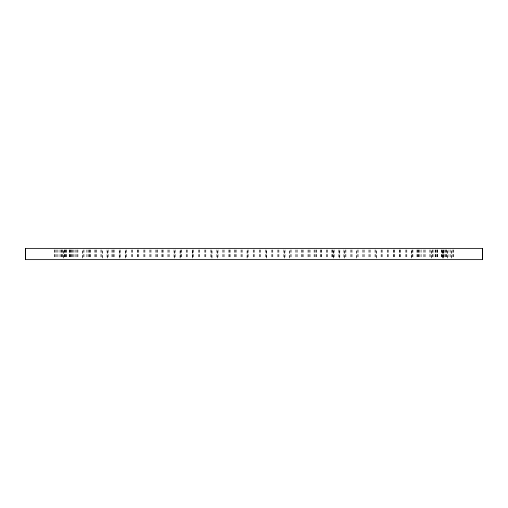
<?xml version="1.0" encoding="UTF-8"?>
<svg xmlns="http://www.w3.org/2000/svg" width="508" height="508" viewBox="0 0 508 508"><rect width="100%" height="100%" fill="white"/><g stroke="black" fill="none" stroke-linecap="round" stroke-linejoin="round"><path stroke-width="0.38" stroke-dasharray="2.54 1.91" d="M453.409 249.873L453.409 258.127M453.193 249.873L453.206 258.127M452.609 249.873L452.609 258.127M450.418 249.873L450.418 258.127M448.977 249.873L448.964 258.127M446.71 249.873L446.729 258.127M446.551 249.873L446.564 258.127M445.884 249.873L445.865 258.127M445.472 249.873L445.491 258.127M444.443 249.873L444.443 258.127M443.205 249.873L443.205 258.127M443.186 249.873L443.186 258.127M442.722 249.873L442.703 258.127M442.017 249.873L441.998 258.127M441.655 249.873L441.642 258.127M441.452 249.873L441.439 258.127M437.496 249.873L437.496 258.127M437.331 249.873L437.312 258.127M437.248 249.873L437.229 258.127M436.626 249.873L436.613 258.127M435.908 249.873L435.902 258.127M435.82 249.873L435.807 258.127M435.54 249.873L435.559 258.127M433.889 249.873L433.902 258.127M432.721 249.873L432.721 258.127M432.708 249.873L432.708 258.127M430.524 249.873L430.536 258.127M429.819 249.873L429.832 258.127M425.152 249.873L425.132 258.127M424.447 249.873L424.447 258.127M423.742 249.873L423.742 258.127M421.119 249.873L421.138 258.127M419.938 249.873L419.957 258.127M419.043 249.873L419.056 258.127M418.567 249.873L418.586 258.127M418.338 249.873L418.357 258.127M417.652 249.873L417.633 258.127M417.385 249.873L417.405 258.127M416.916 249.873L416.928 258.127M412.966 249.873L412.953 258.127M412.248 249.873L412.248 258.127M412.001 249.873L412.02 258.127M406.876 249.873L406.857 258.127M406.171 249.873L406.159 258.127M405.467 249.873L405.467 258.127M400.768 249.873L400.768 258.127M400.063 249.873L400.063 258.127M399.377 249.873L399.377 258.127M399.364 249.873L399.364 258.127M394.691 249.873L394.691 258.127M393.992 249.873L393.992 258.127M393.973 249.873L393.973 258.127M393.268 249.873L393.268 258.127M388.588 249.873L388.601 258.127M387.896 249.873L387.883 258.127M387.179 249.873L387.198 258.127M382.511 249.873L382.511 258.127M381.794 249.873L381.794 258.127M381.089 249.873L381.089 258.127M375.717 249.873L375.698 258.127M375.012 249.873L375.012 258.127M370.326 249.873L370.326 258.127M369.608 249.873L369.608 258.127M368.903 249.873L368.922 258.127M364.236 249.873L364.236 258.127M363.531 249.873L363.518 258.127M362.833 249.873L362.833 258.127M358.146 249.873L358.127 258.127M357.429 249.873L357.429 258.127M352.038 249.873L352.057 258.127M351.352 249.873L351.352 258.127M350.647 249.873L350.647 258.127M345.948 249.873L345.948 258.127M345.262 249.873L345.262 258.127M343.872 249.873L343.853 258.127M339.871 249.873L339.858 258.127M338.449 249.873L338.449 258.127M334.448 249.873L334.467 258.127M333.077 249.873L333.064 258.127M332.372 249.873L332.372 258.127M332.194 249.873L332.213 258.127M331.508 249.873L331.489 258.127M327.673 249.873L327.673 258.127M326.987 249.873L326.987 258.127M326.269 249.873L326.282 258.127M321.596 249.873L321.596 258.127M321.583 249.873L321.583 258.127M320.878 249.873L320.897 258.127M320.173 249.873L320.173 258.127M316.192 249.873L316.192 258.127M316.179 249.873L316.179 258.127M315.493 249.873L315.493 258.127M314.789 249.873L314.801 258.127M314.084 249.873L314.084 258.127M310.083 249.873L310.102 258.127M309.397 249.873L309.385 258.127M308.699 249.873L308.699 258.127M307.994 249.873L307.994 258.127M303.308 249.873L303.327 258.127M302.622 249.873L302.603 258.127M301.917 249.873L301.917 258.127M301.904 249.873L301.904 258.127M297.218 249.873L297.231 258.127M296.532 249.873L296.513 258.127M295.808 249.873L295.827 258.127M291.128 249.873L291.141 258.127M290.436 249.873L290.424 258.127M285.051 249.873L285.032 258.127M283.629 249.873L283.642 258.127M278.943 249.873L278.943 258.127M278.257 249.873L278.257 258.127M277.552 249.873L277.539 258.127M272.853 249.873L272.866 258.127M272.167 249.873L272.148 258.127M271.443 249.873L271.462 258.127M266.059 249.873L266.071 258.127M265.373 249.873L265.373 258.127M260.668 249.873L260.687 258.127M259.969 249.873L259.969 258.127M259.277 249.873L259.277 258.127M254.578 249.873L254.578 258.127M253.873 249.873L253.873 258.127M253.168 249.873L253.187 258.127M248.501 249.873L248.488 258.127M247.783 249.873L247.802 258.127M242.399 249.873L242.411 258.127M241.706 249.873L241.706 258.127M241.008 249.873L241.008 258.127M236.322 249.873L236.322 258.127M235.598 249.873L235.598 258.127M234.912 249.873L234.912 258.127M234.899 249.873L234.899 258.127M230.213 249.873L230.232 258.127M229.527 249.873L229.527 258.127M229.508 249.873L229.508 258.127M228.822 249.873L228.803 258.127M224.123 249.873L224.123 258.127M223.437 249.873L223.437 258.127M222.714 249.873L222.714 258.127M218.046 249.873L218.046 258.127M216.624 249.873L216.643 258.127M211.233 249.873L211.252 258.127M210.534 249.873L210.534 258.127M205.867 249.873L205.848 258.127M205.162 249.873L205.162 258.127M204.438 249.873L204.438 258.127M199.758 249.873L199.758 258.127M199.072 249.873L199.053 258.127M198.368 249.873L198.349 258.127M193.662 249.873L193.681 258.127M192.976 249.873L192.964 258.127M192.627 249.873L192.608 258.127M187.592 249.873L187.592 258.127M186.887 249.873L186.887 258.127M186.169 249.873L186.169 258.127M181.502 249.873L181.483 258.127M181.134 249.873L181.146 258.127M180.797 249.873L180.778 258.127M175.393 249.873L175.406 258.127M173.984 249.873L174.003 258.127M169.297 249.873L169.297 258.127M168.612 249.873L168.612 258.127M167.913 249.873L167.894 258.127M163.227 249.873L163.208 258.127M162.522 249.873L162.522 258.127M162.503 249.873L162.503 258.127M161.817 249.873L161.817 258.127M157.137 249.873L157.137 258.127M157.118 249.873L157.118 258.127M156.432 249.873L156.432 258.127M155.727 249.873L155.727 258.127M151.041 249.873L151.028 258.127M150.324 249.873L150.324 258.127M149.638 249.873L149.619 258.127M144.951 249.873L144.951 258.127M144.234 249.873L144.234 258.127M143.529 249.873L143.529 258.127M138.843 249.873L138.862 258.127M138.138 249.873L138.138 258.127M137.452 249.873L137.452 258.127M137.439 249.873L137.439 258.127M132.753 249.873L132.753 258.127M132.048 249.873L132.067 258.127M131.343 249.873L131.343 258.127M126.676 249.873L126.663 258.127M125.971 249.873L125.971 258.127M120.567 249.873L120.567 258.127M119.164 249.873L119.177 258.127M114.497 249.873L114.497 258.127M113.773 249.873L113.773 258.127M113.087 249.873L113.074 258.127M112.624 249.873L112.605 258.127M111.9 249.873L111.919 258.127M108.401 249.873L108.388 258.127M106.998 249.873L106.998 258.127M101.594 249.873L101.594 258.127M100.908 249.873L100.908 258.127M96.203 249.873L96.222 258.127M95.999 249.873L95.98 258.127M95.504 249.873L95.504 258.127M94.812 249.873L94.812 258.127M90.513 249.873L90.5 258.127M90.132 249.873L90.113 258.127M89.427 249.873L89.427 258.127M89.319 249.873L89.338 258.127M88.709 249.873L88.709 258.127M87.948 249.873L87.96 258.127M86.766 249.873L86.779 258.127M84.023 249.873L84.023 258.127M83.318 249.873L83.318 258.127M77.946 249.873L77.946 258.127M77.241 249.873L77.229 258.127M76.524 249.873L76.524 258.127M75.197 249.873L75.178 258.127M74.016 249.873L73.997 258.127M73.05 249.873L73.063 258.127M72.65 249.873L72.669 258.127M71.857 249.873L71.857 258.127M71.139 249.873L71.139 258.127M70.447 249.873L70.447 258.127M70.434 249.873L70.434 258.127M69.875 249.873L69.888 258.127M69.19 249.873L69.19 258.127M69.171 249.873L69.171 258.127M66.561 249.873L66.548 258.127M66.345 249.873L66.358 258.127M65.767 249.873L65.748 258.127M65.062 249.873L65.062 258.127M65.043 249.873L65.043 258.127M64.795 249.873L64.795 258.127M64.345 249.873L64.345 258.127M62.427 249.873L62.414 258.127M62.116 249.873L62.116 258.127M61.271 249.873L61.271 258.127M61.233 249.873L61.233 258.127M60.566 249.873L60.585 258.127M59.036 249.873L59.023 258.127M57.582 249.873L57.582 258.127M56.356 249.873L56.344 258.127M55.404 249.873L55.391 258.127M54.807 249.873L54.794 258.127M54.591 249.873L54.591 258.127M451.656 258.127L451.656 249.873L451.644 258.127M447.434 258.127L447.434 249.873L447.415 258.127M443.427 258.127L443.408 249.873L443.363 258.127M442.252 258.127L442.252 249.873L442.239 258.127M431.241 258.127L431.241 249.873L431.222 258.127M411.563 258.127L411.563 249.873L411.543 258.127M376.422 258.127L376.422 249.873L376.403 258.127M356.737 258.127L356.737 249.873L356.724 258.127M344.557 258.127L344.557 249.873L344.538 258.127M339.166 258.127L339.166 249.873L339.154 258.127M333.781 258.127L333.762 249.873L333.75 258.127M289.738 258.127L289.738 249.873L289.719 258.127M284.347 258.127L284.347 249.873L284.334 258.127M266.776 258.127L266.776 249.873L266.764 258.127M247.098 258.127L247.098 249.873L247.079 258.127M217.341 258.127L217.341 249.873L217.329 258.127M211.957 258.127L211.957 249.873L211.938 258.127M192.278 258.127L192.278 249.873L192.259 258.127M180.092 258.127L180.092 249.873L180.073 258.127M174.708 258.127L174.708 249.873L174.689 258.127M125.273 258.127L125.273 249.873L125.254 258.127M119.882 258.127L119.882 249.873L119.869 258.127M107.702 258.127L107.702 249.873L107.683 258.127M102.311 258.127L102.311 249.873L102.299 258.127M82.633 258.127L82.633 249.873L82.614 258.127M63.576 258.127L63.576 249.873L63.557 258.127"/><path stroke-width="0.76" d="M25.4 248.374L482.6 248.374L482.6 259.626L25.4 259.626L25.457 248.374L25.476 259.626M482.536 248.374L482.524 259.626"/></g></svg>
